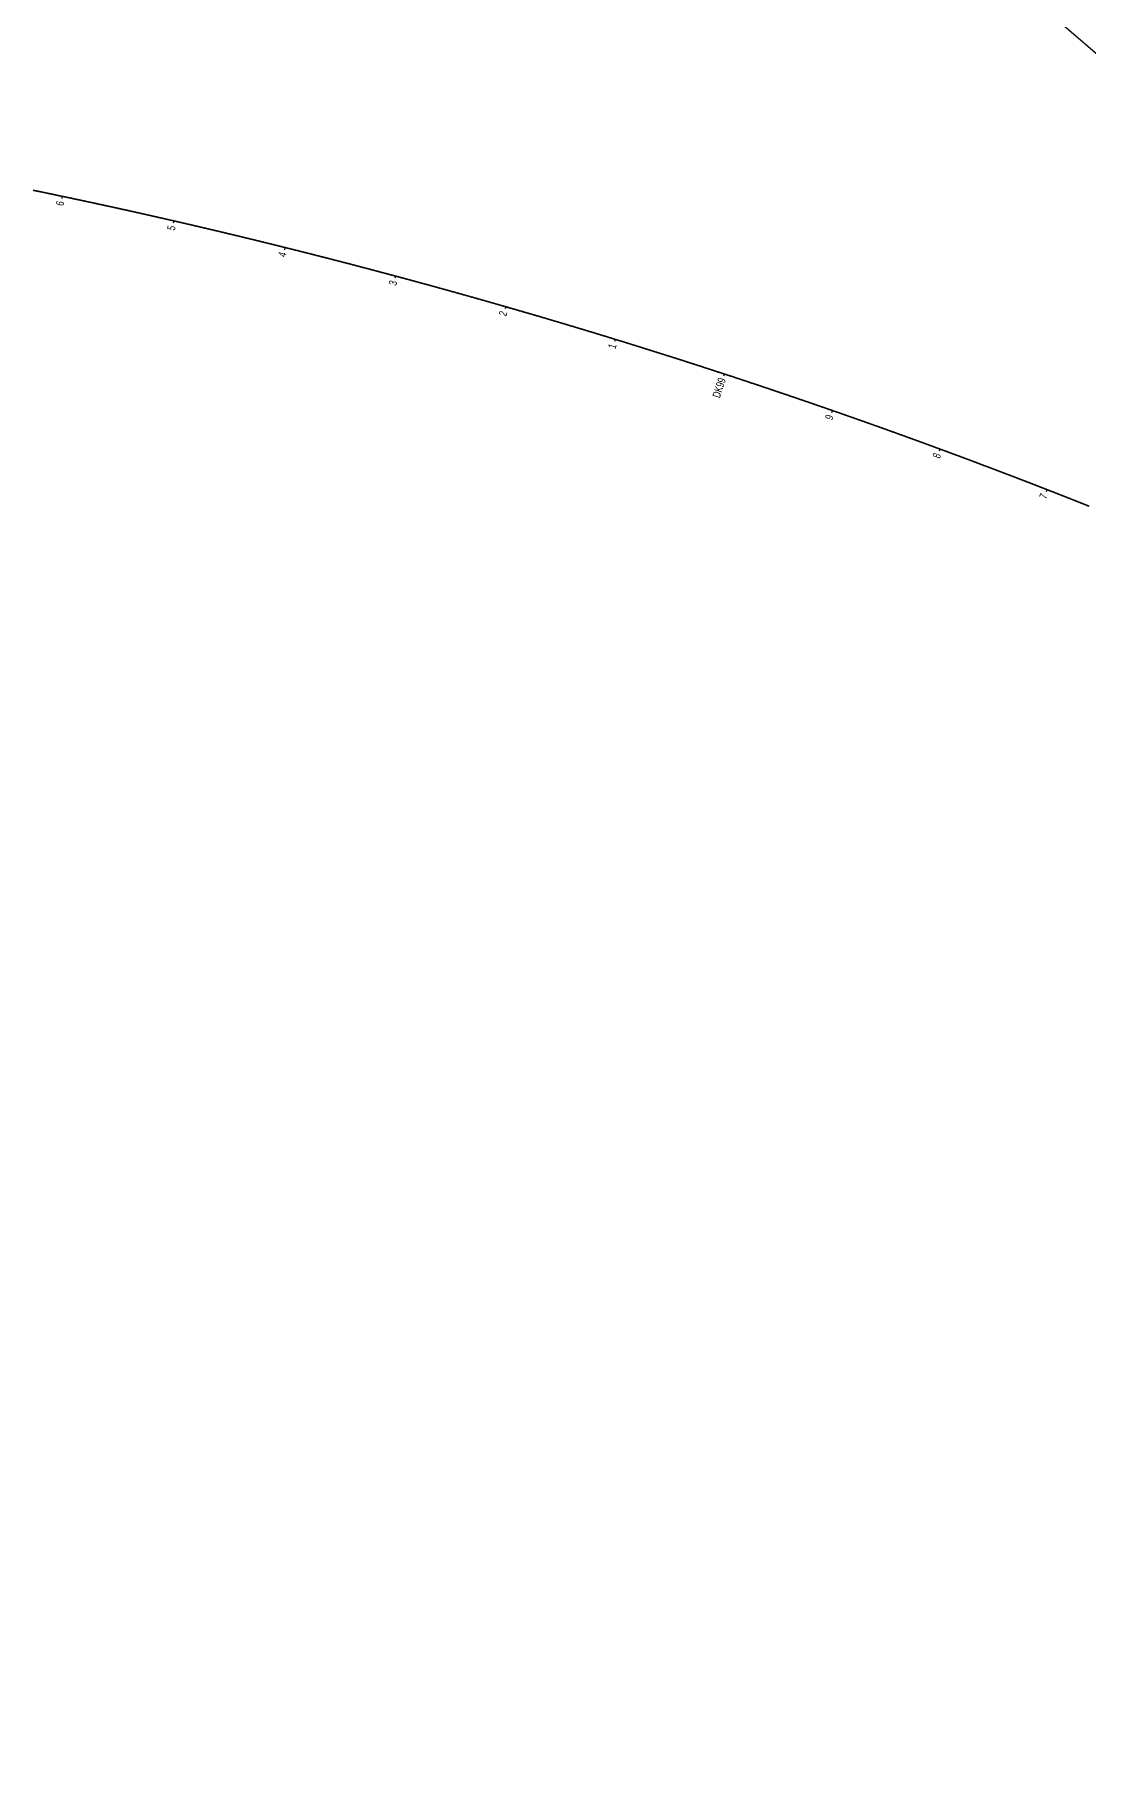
# Model space of a CAD drawing. Header units: millimetres. Extents: x 497834 to 621495, y 3353175 to 3430424.
# Drawn here: x 582975 to 583897, y 3397706 to 3399221 of the extents above; entities that cross this region are included whole.
import ezdxf

# ---------------------------------------------------------------- set-up
doc = ezdxf.new("R2010")
doc.units = ezdxf.units.MM
for name, color, linetype in [('dl2', 7, 'Continuous'), ('沪乍杭打线-0.0-200.8段-施工系转设计系成果-2000坐标系-左线_中线_交点', 7, 'Continuous'), ('沪乍杭打线-0.0-200.8段-施工系转设计系成果-2000坐标系-左线_里程', 7, 'Continuous')]:
    doc.layers.add(name, color=color, linetype=linetype)
doc.styles.add('PM_LC', font='slromans.shx', dxfattribs={"width": 0.75, "bigfont": 'hztxt.shx'})

msp = doc.modelspace()

# ---------------------------------------------------------------- linework, layer by layer
at = {"layer": 'dl2', "color": 3, "linetype": 'Continuous', "ltscale": 2, "const_width": 1.4, "flags": 128}
msp.add_lwpolyline([(583897.4, 3398809), (583896.5, 3398809.4), (583895.6, 3398809.7), (583894.6, 3398810.1), (583893.7, 3398810.5), (583893.5, 3398810.6), (583892.8, 3398810.8), (583891.9, 3398811.2), (583890.9, 3398811.6), (583890, 3398811.9), (583889.1, 3398812.3), (583888.8, 3398812.4), (583888.1, 3398812.7), (583887.2, 3398813), (583886.3, 3398813.4), (583885.3, 3398813.8), (583884.4, 3398814.1), (583884.2, 3398814.2), (583883.5, 3398814.5), (583882.6, 3398814.9), (583881.6, 3398815.2), (583880.7, 3398815.6), (583879.8, 3398816), (583879.5, 3398816.1), (583878.8, 3398816.3), (583877.9, 3398816.7), (583877, 3398817.1), (583876, 3398817.4), (583875.1, 3398817.8), (583874.9, 3398817.9), (583874.2, 3398818.2), (583873.2, 3398818.5), (583872.3, 3398818.9), (583871.4, 3398819.3), (583870.5, 3398819.6), (583870.2, 3398819.7), (583869.5, 3398820), (583868.6, 3398820.4), (583867.7, 3398820.7), (583866.7, 3398821.1), (583865.8, 3398821.5), (583865.6, 3398821.6), (583864.9, 3398821.8), (583863.9, 3398822.2), (583863, 3398822.5), (583862.1, 3398822.9), (583861.1, 3398823.3), (583860.9, 3398823.4), (583860.2, 3398823.6), (583859.3, 3398824), (583858.3, 3398824.4), (583857.4, 3398824.7), (583856.5, 3398825.1), (583856.2, 3398825.2), (583855.5, 3398825.4), (583854.6, 3398825.8), (583853.7, 3398826.2), (583852.8, 3398826.5), (583851.8, 3398826.9), (583851.6, 3398827), (583850.9, 3398827.3), (583850, 3398827.6), (583849, 3398828), (583848.1, 3398828.3), (583847.2, 3398828.7), (583846.9, 3398828.8), (583846.2, 3398829.1), (583845.3, 3398829.4), (583844.4, 3398829.8), (583843.4, 3398830.1), (583842.5, 3398830.5), (583842.2, 3398830.6), (583841.6, 3398830.9), (583840.6, 3398831.2), (583839.7, 3398831.6), (583838.8, 3398831.9), (583837.8, 3398832.3), (583837.6, 3398832.4), (583836.9, 3398832.6), (583836, 3398833), (583835, 3398833.4), (583834.1, 3398833.7), (583833.2, 3398834.1), (583832.9, 3398834.2), (583832.2, 3398834.4), (583831.3, 3398834.8), (583830.4, 3398835.2), (583829.4, 3398835.5), (583828.5, 3398835.9), (583828.2, 3398836), (583827.6, 3398836.2), (583826.6, 3398836.6), (583825.7, 3398836.9), (583824.7, 3398837.3), (583823.8, 3398837.6), (583823.6, 3398837.7), (583822.9, 3398838), (583821.9, 3398838.4), (583821, 3398838.7), (583820.1, 3398839.1), (583819.1, 3398839.4), (583818.9, 3398839.5), (583818.2, 3398839.8), (583817.3, 3398840.1), (583816.3, 3398840.5), (583815.4, 3398840.8), (583814.5, 3398841.2), (583814.2, 3398841.3), (583813.5, 3398841.6), (583812.6, 3398841.9), (583811.7, 3398842.3), (583810.7, 3398842.6), (583809.8, 3398843), (583809.5, 3398843.1), (583808.9, 3398843.3), (583807.9, 3398843.7), (583807, 3398844), (583806, 3398844.4), (583805.1, 3398844.7), (583804.9, 3398844.8), (583804.2, 3398845.1), (583803.2, 3398845.4), (583802.3, 3398845.8), (583801.4, 3398846.1), (583800.4, 3398846.5), (583800.2, 3398846.6), (583799.5, 3398846.8), (583798.6, 3398847.2), (583797.6, 3398847.6), (583796.7, 3398847.9), (583795.8, 3398848.3), (583795.5, 3398848.3), (583794.8, 3398848.6), (583793.9, 3398849), (583792.9, 3398849.3), (583792, 3398849.7), (583791.1, 3398850), (583790.8, 3398850.1), (583790.1, 3398850.4), (583789.2, 3398850.7), (583788.3, 3398851.1), (583787.3, 3398851.4), (583786.4, 3398851.8), (583786.1, 3398851.8), (583785.4, 3398852.1), (583784.5, 3398852.5), (583783.6, 3398852.8), (583782.6, 3398853.2), (583781.7, 3398853.5), (583781.5, 3398853.6), (583780.8, 3398853.8), (583779.8, 3398854.2), (583778.9, 3398854.5), (583777.9, 3398854.9), (583777, 3398855.2), (583776.8, 3398855.3), (583776.1, 3398855.6), (583775.1, 3398855.9), (583774.2, 3398856.3), (583773.3, 3398856.6), (583772.3, 3398857), (583772.1, 3398857.1), (583771.4, 3398857.3), (583770.4, 3398857.7), (583769.5, 3398858), (583768.6, 3398858.4), (583767.6, 3398858.7), (583767.4, 3398858.8), (583766.7, 3398859.1), (583765.8, 3398859.4), (583764.8, 3398859.7), (583763.9, 3398860.1), (583762.9, 3398860.4), (583762.7, 3398860.5), (583762, 3398860.8), (583761.1, 3398861.1), (583760.1, 3398861.5), (583759.2, 3398861.8), (583758.2, 3398862.2), (583758, 3398862.2), (583757.3, 3398862.5), (583756.4, 3398862.8), (583755.4, 3398863.2), (583754.5, 3398863.5), (583753.5, 3398863.9), (583753.3, 3398864), (583752.6, 3398864.2), (583751.7, 3398864.6), (583750.7, 3398864.9), (583749.8, 3398865.2), (583748.9, 3398865.6), (583748.6, 3398865.7), (583747.9, 3398865.9), (583747, 3398866.3), (583746, 3398866.6), (583745.1, 3398867), (583744.2, 3398867.3), (583743.9, 3398867.4), (583743.2, 3398867.6), (583742.3, 3398868), (583741.3, 3398868.3), (583740.4, 3398868.7), (583739.5, 3398869), (583739.2, 3398869.1), (583738.5, 3398869.3), (583737.6, 3398869.7), (583736.6, 3398870), (583735.7, 3398870.4), (583734.8, 3398870.7), (583734.5, 3398870.8), (583733.8, 3398871), (583732.9, 3398871.4), (583731.9, 3398871.7), (583731, 3398872.1), (583730, 3398872.4), (583729.8, 3398872.5), (583729.1, 3398872.7), (583728.2, 3398873.1), (583727.2, 3398873.4), (583726.3, 3398873.8), (583725.3, 3398874.1), (583725.1, 3398874.2), (583724.4, 3398874.4), (583723.5, 3398874.8), (583722.5, 3398875.1), (583721.6, 3398875.4), (583720.6, 3398875.8), (583720.4, 3398875.9), (583719.7, 3398876.1), (583718.8, 3398876.5), (583717.8, 3398876.8), (583716.9, 3398877.1), (583715.9, 3398877.5), (583715.7, 3398877.6), (583715, 3398877.8), (583714, 3398878.1), (583713.1, 3398878.5), (583712.2, 3398878.8), (583711.2, 3398879.2), (583711, 3398879.2), (583710.3, 3398879.5), (583709.3, 3398879.8), (583708.4, 3398880.2), (583707.5, 3398880.5), (583706.5, 3398880.8), (583706.3, 3398880.9), (583705.6, 3398881.2), (583704.6, 3398881.5), (583703.7, 3398881.8), (583702.7, 3398882.2), (583701.8, 3398882.5), (583701.6, 3398882.6), (583700.9, 3398882.8), (583699.9, 3398883.2), (583699, 3398883.5), (583698, 3398883.8), (583697.1, 3398884.2), (583696.8, 3398884.3), (583696.1, 3398884.5), (583695.2, 3398884.8), (583694.3, 3398885.2), (583693.3, 3398885.5), (583692.4, 3398885.8), (583692.1, 3398885.9), (583691.4, 3398886.2), (583690.5, 3398886.5), (583689.5, 3398886.8), (583688.6, 3398887.2), (583687.7, 3398887.5), (583687.4, 3398887.6), (583686.7, 3398887.8), (583685.8, 3398888.1), (583684.8, 3398888.5), (583683.9, 3398888.8), (583682.9, 3398889.1), (583682.7, 3398889.2), (583682, 3398889.5), (583681, 3398889.8), (583680.1, 3398890.1), (583679.2, 3398890.5), (583678.2, 3398890.8), (583678, 3398890.9), (583677.3, 3398891.1), (583676.3, 3398891.4), (583675.4, 3398891.8), (583674.4, 3398892.1), (583673.5, 3398892.4), (583673.2, 3398892.5), (583672.5, 3398892.8), (583671.6, 3398893.1), (583670.7, 3398893.4), (583669.7, 3398893.7), (583668.8, 3398894.1), (583668.5, 3398894.2), (583667.8, 3398894.4), (583666.9, 3398894.7), (583665.9, 3398895.1), (583665, 3398895.4), (583664, 3398895.7), (583663.8, 3398895.8), (583663.1, 3398896), (583662.2, 3398896.4), (583661.2, 3398896.7), (583660.3, 3398897), (583659.3, 3398897.3), (583659.1, 3398897.4), (583658.4, 3398897.7), (583657.4, 3398898), (583656.5, 3398898.3), (583655.5, 3398898.7), (583654.6, 3398899), (583654.3, 3398899.1), (583653.6, 3398899.3), (583652.7, 3398899.6), (583651.8, 3398900), (583650.8, 3398900.3), (583649.9, 3398900.6), (583649.6, 3398900.7), (583648.9, 3398900.9), (583648, 3398901.2), (583647, 3398901.6), (583646.1, 3398901.9), (583645.1, 3398902.2), (583644.9, 3398902.3), (583644.2, 3398902.5), (583643.2, 3398902.9), (583642.3, 3398903.2), (583641.3, 3398903.5), (583640.4, 3398903.8), (583640.2, 3398903.9), (583639.5, 3398904.2), (583638.5, 3398904.5), (583637.6, 3398904.8), (583636.6, 3398905.1), (583635.7, 3398905.4), (583635.4, 3398905.5), (583634.7, 3398905.8), (583633.8, 3398906.1), (583632.8, 3398906.4), (583631.9, 3398906.7), (583630.9, 3398907.1), (583630.7, 3398907.1), (583630, 3398907.4), (583629, 3398907.7), (583628.1, 3398908), (583627.1, 3398908.3), (583626.2, 3398908.7), (583625.9, 3398908.7), (583625.2, 3398909), (583624.3, 3398909.3), (583623.4, 3398909.6), (583622.4, 3398909.9), (583621.5, 3398910.3), (583621.2, 3398910.3), (583620.5, 3398910.6), (583619.6, 3398910.9), (583618.6, 3398911.2), (583617.7, 3398911.5), (583616.7, 3398911.9), (583616.5, 3398911.9), (583615.8, 3398912.2), (583614.8, 3398912.5), (583613.9, 3398912.8), (583612.9, 3398913.1), (583612, 3398913.4), (583611.7, 3398913.5), (583611, 3398913.8), (583610.1, 3398914.1), (583609.1, 3398914.4), (583608.2, 3398914.7), (583607.2, 3398915), (583607, 3398915.1), (583606.3, 3398915.3), (583605.3, 3398915.7), (583604.4, 3398916), (583603.4, 3398916.3), (583602.5, 3398916.6), (583602.2, 3398916.7), (583601.5, 3398916.9), (583600.6, 3398917.2), (583599.6, 3398917.6), (583598.7, 3398917.9), (583597.7, 3398918.2), (583597.5, 3398918.3), (583596.8, 3398918.5), (583595.9, 3398918.8), (583594.9, 3398919.1), (583594, 3398919.4), (583593, 3398919.8), (583592.8, 3398919.8), (583592.1, 3398920.1), (583591.1, 3398920.4), (583590.2, 3398920.7), (583589.2, 3398921), (583588.3, 3398921.3), (583588, 3398921.4), (583587.3, 3398921.6), (583586.4, 3398922), (583585.4, 3398922.3), (583584.5, 3398922.6), (583583.5, 3398922.9), (583583.3, 3398923), (583582.6, 3398923.2), (583581.6, 3398923.5), (583580.7, 3398923.8), (583579.7, 3398924.1), (583578.8, 3398924.4), (583578.5, 3398924.5), (583577.8, 3398924.8), (583576.9, 3398925.1), (583575.9, 3398925.4), (583575, 3398925.7), (583574, 3398926), (583573.8, 3398926.1), (583573.1, 3398926.3), (583572.1, 3398926.6), (583571.2, 3398926.9), (583570.2, 3398927.2), (583569.3, 3398927.6), (583569, 3398927.6), (583568.3, 3398927.9), (583567.3, 3398928.2), (583566.4, 3398928.5), (583565.4, 3398928.8), (583564.5, 3398929.1), (583564.2, 3398929.2), (583563.5, 3398929.4), (583562.6, 3398929.7), (583561.6, 3398930), (583560.7, 3398930.3), (583559.7, 3398930.6), (583559.5, 3398930.7), (583558.8, 3398931), (583557.8, 3398931.3), (583556.9, 3398931.6), (583555.9, 3398931.9), (583555, 3398932.2), (583554.7, 3398932.3), (583554, 3398932.5), (583553.1, 3398932.8), (583552.1, 3398933.1), (583551.2, 3398933.4), (583550.2, 3398933.7), (583550, 3398933.8), (583549.3, 3398934), (583548.3, 3398934.3), (583547.4, 3398934.6), (583546.4, 3398934.9), (583545.5, 3398935.2), (583545.2, 3398935.3), (583544.5, 3398935.6), (583543.6, 3398935.9), (583542.6, 3398936.2), (583541.7, 3398936.5), (583540.7, 3398936.8), (583540.5, 3398936.9), (583539.7, 3398937.1), (583538.8, 3398937.4), (583537.8, 3398937.7), (583536.9, 3398938), (583535.9, 3398938.3), (583535.7, 3398938.4), (583535, 3398938.6), (583534, 3398938.9), (583533.1, 3398939.2), (583532.1, 3398939.5), (583531.2, 3398939.8), (583530.9, 3398939.9), (583530.2, 3398940.1), (583529.3, 3398940.4), (583528.3, 3398940.7), (583527.4, 3398941), (583526.4, 3398941.3), (583526.2, 3398941.4), (583525.5, 3398941.6), (583524.5, 3398941.9), (583523.5, 3398942.2), (583522.6, 3398942.5), (583521.6, 3398942.8), (583521.4, 3398942.9), (583520.7, 3398943.1), (583519.7, 3398943.4), (583518.8, 3398943.7), (583517.8, 3398944), (583516.9, 3398944.3), (583516.6, 3398944.4), (583515.9, 3398944.6), (583515, 3398944.9), (583514, 3398945.2), (583513.1, 3398945.5), (583512.1, 3398945.8), (583511.9, 3398945.9), (583511.1, 3398946.1), (583510.2, 3398946.4), (583509.2, 3398946.7), (583508.3, 3398947), (583507.3, 3398947.3), (583507.1, 3398947.4), (583506.4, 3398947.6), (583505.4, 3398947.9), (583504.5, 3398948.2), (583503.5, 3398948.5), (583502.6, 3398948.8), (583502.3, 3398948.9), (583501.6, 3398949.1), (583500.6, 3398949.4), (583499.7, 3398949.7), (583498.7, 3398950), (583497.8, 3398950.3), (583497.5, 3398950.4), (583496.8, 3398950.6), (583495.9, 3398950.9), (583494.9, 3398951.2), (583494, 3398951.5), (583493, 3398951.8), (583492.8, 3398951.9), (583492.1, 3398952.1), (583491.1, 3398952.4), (583490.1, 3398952.7), (583489.2, 3398953), (583488.2, 3398953.3), (583488, 3398953.3), (583487.3, 3398953.6), (583486.3, 3398953.8), (583485.4, 3398954.1), (583484.4, 3398954.4), (583483.5, 3398954.7), (583483.2, 3398954.8), (583482.5, 3398955), (583481.5, 3398955.3), (583480.6, 3398955.6), (583479.6, 3398955.9), (583478.7, 3398956.2), (583478.4, 3398956.3), (583477.7, 3398956.5), (583476.8, 3398956.8), (583475.8, 3398957.1), (583474.8, 3398957.4), (583473.9, 3398957.7), (583473.6, 3398957.7), (583472.9, 3398958), (583472, 3398958.3), (583471, 3398958.5), (583470.1, 3398958.8), (583469.1, 3398959.1), (583468.9, 3398959.2), (583468.2, 3398959.4), (583467.2, 3398959.7), (583466.2, 3398960), (583465.3, 3398960.3), (583464.3, 3398960.6), (583464.1, 3398960.7), (583463.4, 3398960.9), (583462.4, 3398961.2), (583461.5, 3398961.5), (583460.5, 3398961.7), (583459.5, 3398962), (583459.3, 3398962.1), (583458.6, 3398962.3), (583457.6, 3398962.6), (583456.7, 3398962.9), (583455.7, 3398963.2), (583454.8, 3398963.5), (583454.5, 3398963.6), (583453.8, 3398963.8), (583452.8, 3398964.1), (583451.9, 3398964.3), (583450.9, 3398964.6), (583450, 3398964.9), (583449.7, 3398965), (583449, 3398965.2), (583448.1, 3398965.5), (583447.1, 3398965.8), (583446.1, 3398966.1), (583445.2, 3398966.4), (583444.9, 3398966.4), (583444.2, 3398966.6), (583443.3, 3398966.9), (583442.3, 3398967.2), (583441.3, 3398967.5), (583440.4, 3398967.8), (583440.1, 3398967.9), (583439.4, 3398968.1), (583438.5, 3398968.4), (583437.5, 3398968.7), (583436.6, 3398968.9), (583435.6, 3398969.2), (583435.3, 3398969.3), (583434.6, 3398969.5), (583433.7, 3398969.8), (583432.7, 3398970.1), (583431.8, 3398970.4), (583430.8, 3398970.6), (583430.6, 3398970.7), (583429.8, 3398970.9), (583428.9, 3398971.2), (583427.9, 3398971.5), (583427, 3398971.8), (583426, 3398972.1), (583425.8, 3398972.1), (583425.1, 3398972.4), (583424.1, 3398972.6), (583423.1, 3398972.9), (583422.2, 3398973.2), (583421.2, 3398973.5), (583421, 3398973.6), (583420.3, 3398973.8), (583419.3, 3398974.1), (583418.3, 3398974.3), (583417.4, 3398974.6), (583416.4, 3398974.9), (583416.2, 3398975), (583415.5, 3398975.2), (583414.5, 3398975.5), (583413.5, 3398975.7), (583412.6, 3398976), (583411.6, 3398976.3), (583411.4, 3398976.4), (583410.7, 3398976.6), (583409.7, 3398976.9), (583408.7, 3398977.1), (583407.8, 3398977.4), (583406.8, 3398977.7), (583406.6, 3398977.8), (583405.9, 3398978), (583404.9, 3398978.3), (583403.9, 3398978.5), (583403, 3398978.8), (583402, 3398979.1), (583401.8, 3398979.2), (583401.1, 3398979.4), (583400.1, 3398979.7), (583399.1, 3398979.9), (583398.2, 3398980.2), (583397.2, 3398980.5), (583397, 3398980.6), (583396.3, 3398980.8), (583395.3, 3398981.1), (583394.3, 3398981.3), (583393.4, 3398981.6), (583392.4, 3398981.9), (583392.2, 3398982), (583391.5, 3398982.2), (583390.5, 3398982.4), (583389.5, 3398982.7), (583388.6, 3398983), (583387.6, 3398983.3), (583387.4, 3398983.4), (583386.7, 3398983.6), (583385.7, 3398983.8), (583384.7, 3398984.1), (583383.8, 3398984.4), (583382.8, 3398984.7), (583382.6, 3398984.7), (583381.8, 3398984.9), (583380.9, 3398985.2), (583379.9, 3398985.5), (583379, 3398985.8), (583378, 3398986), (583377.8, 3398986.1), (583377, 3398986.3), (583376.1, 3398986.6), (583375.1, 3398986.9), (583374.2, 3398987.1), (583373.2, 3398987.4), (583372.9, 3398987.5), (583372.2, 3398987.7), (583371.3, 3398988), (583370.3, 3398988.2), (583369.3, 3398988.5), (583368.4, 3398988.8), (583368.1, 3398988.9), (583367.4, 3398989.1), (583366.5, 3398989.3), (583365.5, 3398989.6), (583364.5, 3398989.9), (583363.6, 3398990.1), (583363.3, 3398990.2), (583362.6, 3398990.4), (583361.7, 3398990.7), (583360.7, 3398991), (583359.7, 3398991.2), (583358.8, 3398991.5), (583358.5, 3398991.6), (583357.8, 3398991.8), (583356.8, 3398992), (583355.9, 3398992.3), (583354.9, 3398992.6), (583354, 3398992.9), (583353.7, 3398992.9), (583353, 3398993.1), (583352, 3398993.4), (583351.1, 3398993.7), (583350.1, 3398993.9), (583349.1, 3398994.2), (583348.9, 3398994.3), (583348.2, 3398994.5), (583347.2, 3398994.7), (583346.2, 3398995), (583345.3, 3398995.3), (583344.3, 3398995.6), (583344.1, 3398995.6), (583343.4, 3398995.8), (583342.4, 3398996.1), (583341.4, 3398996.4), (583340.5, 3398996.6), (583339.5, 3398996.9), (583339.3, 3398997), (583338.5, 3398997.2), (583337.6, 3398997.4), (583336.6, 3398997.7), (583335.7, 3398998), (583334.7, 3398998.2), (583334.4, 3398998.3), (583333.7, 3398998.5), (583332.8, 3398998.8), (583331.8, 3398999), (583330.8, 3398999.3), (583329.9, 3398999.6), (583329.6, 3398999.6), (583328.9, 3398999.8), (583327.9, 3399000.1), (583327, 3399000.4), (583326, 3399000.6), (583325, 3399000.9), (583324.8, 3399001), (583324.1, 3399001.2), (583323.1, 3399001.4), (583322.2, 3399001.7), (583321.2, 3399002), (583320.2, 3399002.2), (583320, 3399002.3), (583319.3, 3399002.5), (583318.3, 3399002.8), (583317.3, 3399003), (583316.4, 3399003.3), (583315.4, 3399003.5), (583315.2, 3399003.6), (583314.4, 3399003.8), (583313.5, 3399004.1), (583312.5, 3399004.3), (583311.5, 3399004.6), (583310.6, 3399004.9), (583310.3, 3399004.9), (583309.6, 3399005.1), (583308.7, 3399005.4), (583307.7, 3399005.6), (583306.7, 3399005.9), (583305.8, 3399006.2), (583305.5, 3399006.2), (583304.8, 3399006.4), (583303.8, 3399006.7), (583302.9, 3399007), (583301.9, 3399007.2), (583300.9, 3399007.5), (583300.7, 3399007.5), (583300, 3399007.7), (583299, 3399008), (583298, 3399008.3), (583297.1, 3399008.5), (583296.1, 3399008.8), (583295.9, 3399008.8), (583295.1, 3399009), (583294.2, 3399009.3), (583293.2, 3399009.6), (583292.2, 3399009.8), (583291.3, 3399010.1), (583291, 3399010.1), (583290.3, 3399010.3), (583289.3, 3399010.6), (583288.4, 3399010.9), (583287.4, 3399011.1), (583286.4, 3399011.4), (583286.2, 3399011.4), (583285.5, 3399011.6), (583284.5, 3399011.9), (583283.5, 3399012.1), (583282.6, 3399012.4), (583281.6, 3399012.7), (583281.4, 3399012.7), (583280.6, 3399012.9), (583279.7, 3399013.2), (583278.7, 3399013.4), (583277.7, 3399013.7), (583276.8, 3399013.9), (583276.5, 3399014), (583275.8, 3399014.2), (583274.8, 3399014.5), (583273.9, 3399014.7), (583272.9, 3399015), (583271.9, 3399015.2), (583271.7, 3399015.3), (583271, 3399015.5), (583270, 3399015.7), (583269, 3399016), (583268.1, 3399016.3), (583267.1, 3399016.5), (583266.9, 3399016.6), (583266.1, 3399016.8), (583265.2, 3399017), (583264.2, 3399017.3), (583263.2, 3399017.5), (583262.3, 3399017.8), (583262, 3399017.8), (583261.3, 3399018), (583260.3, 3399018.3), (583259.4, 3399018.5), (583258.4, 3399018.8), (583257.4, 3399019), (583257.2, 3399019.1), (583256.5, 3399019.3), (583255.5, 3399019.6), (583254.5, 3399019.8), (583253.6, 3399020.1), (583252.6, 3399020.3), (583252.4, 3399020.4), (583251.6, 3399020.6), (583250.7, 3399020.8), (583249.7, 3399021.1), (583248.7, 3399021.3), (583247.8, 3399021.6), (583247.5, 3399021.6), (583246.8, 3399021.8), (583245.8, 3399022.1), (583244.9, 3399022.3), (583243.9, 3399022.6), (583242.9, 3399022.8), (583242.7, 3399022.9), (583242, 3399023.1), (583241, 3399023.3), (583240, 3399023.6), (583239.1, 3399023.8), (583238.1, 3399024.1), (583237.8, 3399024.1), (583237.1, 3399024.3), (583236.1, 3399024.6), (583235.2, 3399024.8), (583234.2, 3399025.1), (583233.2, 3399025.3), (583233, 3399025.4), (583232.3, 3399025.6), (583231.3, 3399025.8), (583230.3, 3399026.1), (583229.4, 3399026.3), (583228.4, 3399026.6), (583228.1, 3399026.6), (583227.4, 3399026.8), (583226.5, 3399027.1), (583225.5, 3399027.3), (583224.5, 3399027.5), (583223.6, 3399027.8), (583223.3, 3399027.9), (583222.6, 3399028), (583221.6, 3399028.3), (583220.6, 3399028.5), (583219.7, 3399028.8), (583218.7, 3399029), (583218.5, 3399029.1), (583217.7, 3399029.3), (583216.8, 3399029.5), (583215.8, 3399029.8), (583214.8, 3399030), (583213.9, 3399030.3), (583213.6, 3399030.3), (583212.9, 3399030.5), (583211.9, 3399030.7), (583211, 3399031), (583210, 3399031.2), (583209, 3399031.5), (583208.8, 3399031.5), (583208, 3399031.7), (583207.1, 3399032), (583206.1, 3399032.2), (583205.1, 3399032.5), (583204.2, 3399032.7), (583203.9, 3399032.8), (583203.2, 3399032.9), (583202.2, 3399033.2), (583201.3, 3399033.4), (583200.3, 3399033.7), (583199.3, 3399033.9), (583199.1, 3399034), (583198.3, 3399034.2), (583197.4, 3399034.4), (583196.4, 3399034.6), (583195.4, 3399034.9), (583194.5, 3399035.1), (583194.2, 3399035.2), (583193.5, 3399035.4), (583192.5, 3399035.6), (583191.6, 3399035.8), (583190.6, 3399036.1), (583189.6, 3399036.3), (583189.4, 3399036.4), (583188.6, 3399036.6), (583187.7, 3399036.8), (583186.7, 3399037.1), (583185.7, 3399037.3), (583184.8, 3399037.5), (583184.5, 3399037.6), (583183.8, 3399037.8), (583182.8, 3399038), (583181.8, 3399038.2), (583180.9, 3399038.5), (583179.9, 3399038.7), (583179.6, 3399038.8), (583178.9, 3399039), (583178, 3399039.2), (583177, 3399039.4), (583176, 3399039.7), (583175, 3399039.9), (583174.8, 3399040), (583174.1, 3399040.2), (583173.1, 3399040.4), (583172.1, 3399040.6), (583171.2, 3399040.9), (583170.2, 3399041.1), (583169.9, 3399041.2), (583169.2, 3399041.3), (583168.2, 3399041.6), (583167.3, 3399041.8), (583166.3, 3399042.1), (583165.3, 3399042.3), (583165.1, 3399042.4), (583164.4, 3399042.5), (583163.4, 3399042.8), (583162.4, 3399043), (583161.4, 3399043.2), (583160.5, 3399043.5), (583160.2, 3399043.5), (583159.5, 3399043.7), (583158.5, 3399043.9), (583157.6, 3399044.2), (583156.6, 3399044.4), (583155.6, 3399044.6), (583155.4, 3399044.7), (583154.6, 3399044.9), (583153.7, 3399045.1), (583152.7, 3399045.4), (583151.7, 3399045.6), (583150.8, 3399045.8), (583150.5, 3399045.9), (583149.8, 3399046.1), (583148.8, 3399046.3), (583147.8, 3399046.5), (583146.9, 3399046.8), (583145.9, 3399047), (583145.6, 3399047), (583144.9, 3399047.2), (583143.9, 3399047.4), (583143, 3399047.7), (583142, 3399047.9), (583141, 3399048.1), (583140.8, 3399048.2), (583140.1, 3399048.4), (583139.1, 3399048.6), (583138.1, 3399048.8), (583137.1, 3399049.1), (583136.2, 3399049.3), (583135.9, 3399049.4), (583135.2, 3399049.5), (583134.2, 3399049.8), (583133.2, 3399050), (583132.3, 3399050.2), (583131.3, 3399050.5), (583131, 3399050.5), (583130.3, 3399050.7), (583129.4, 3399050.9), (583128.4, 3399051.1), (583127.4, 3399051.4), (583126.4, 3399051.6), (583126.2, 3399051.7), (583125.5, 3399051.8), (583124.5, 3399052.1), (583123.5, 3399052.3), (583122.5, 3399052.5), (583121.6, 3399052.7), (583121.3, 3399052.8), (583120.6, 3399053), (583119.6, 3399053.2), (583118.6, 3399053.4), (583117.7, 3399053.7), (583116.7, 3399053.9), (583116.4, 3399053.9), (583115.7, 3399054.1), (583114.7, 3399054.3), (583113.8, 3399054.6), (583112.8, 3399054.8), (583111.8, 3399055), (583111.6, 3399055.1), (583110.9, 3399055.3), (583109.9, 3399055.5), (583108.9, 3399055.7), (583107.9, 3399055.9), (583107, 3399056.2), (583106.7, 3399056.2), (583106, 3399056.4), (583105, 3399056.6), (583104, 3399056.8), (583103.1, 3399057.1), (583102.1, 3399057.3), (583101.8, 3399057.3), (583101.1, 3399057.5), (583100.1, 3399057.7), (583099.2, 3399058), (583098.2, 3399058.2), (583097.2, 3399058.4), (583097, 3399058.5), (583096.2, 3399058.6), (583095.3, 3399058.9), (583094.3, 3399059.1), (583093.3, 3399059.3), (583092.3, 3399059.5), (583092.1, 3399059.6), (583091.4, 3399059.7), (583090.4, 3399060), (583089.4, 3399060.2), (583088.4, 3399060.4), (583087.5, 3399060.6), (583087.2, 3399060.7), (583086.5, 3399060.9), (583085.5, 3399061.1), (583084.5, 3399061.3), (583083.6, 3399061.5), (583082.6, 3399061.7), (583082.3, 3399061.8), (583081.6, 3399062), (583080.6, 3399062.2), (583079.7, 3399062.4), (583078.7, 3399062.6), (583077.7, 3399062.8), (583077.5, 3399062.9), (583076.7, 3399063.1), (583075.8, 3399063.3), (583074.8, 3399063.5), (583073.8, 3399063.7), (583072.8, 3399063.9), (583072.6, 3399064), (583071.9, 3399064.2), (583070.9, 3399064.4), (583069.9, 3399064.6), (583068.9, 3399064.8), (583068, 3399065), (583067.7, 3399065.1), (583067, 3399065.3), (583066, 3399065.5), (583065, 3399065.7), (583064.1, 3399065.9), (583063.1, 3399066.1), (583062.8, 3399066.2), (583062.1, 3399066.4), (583061.1, 3399066.6), (583060.1, 3399066.8), (583059.2, 3399067), (583058.2, 3399067.2), (583057.9, 3399067.3), (583057.2, 3399067.4), (583056.2, 3399067.7), (583055.3, 3399067.9), (583054.3, 3399068.1), (583053.3, 3399068.3), (583053.1, 3399068.4), (583052.3, 3399068.5), (583051.4, 3399068.7), (583050.4, 3399068.9), (583049.4, 3399069.2), (583048.4, 3399069.4), (583048.2, 3399069.4), (583047.5, 3399069.6), (583046.5, 3399069.8), (583045.5, 3399070), (583044.5, 3399070.2), (583043.5, 3399070.5), (583043.3, 3399070.5), (583042.6, 3399070.7), (583041.6, 3399070.9), (583040.6, 3399071.1), (583039.6, 3399071.3), (583038.7, 3399071.5), (583038.4, 3399071.6), (583037.7, 3399071.7), (583036.7, 3399071.9), (583035.7, 3399072.2), (583034.8, 3399072.4), (583033.8, 3399072.6), (583033.5, 3399072.6), (583032.8, 3399072.8), (583031.8, 3399073), (583030.8, 3399073.2), (583029.9, 3399073.4), (583028.9, 3399073.6), (583028.6, 3399073.7), (583027.9, 3399073.9), (583026.9, 3399074.1), (583026, 3399074.3), (583025, 3399074.5), (583024, 3399074.7), (583023.7, 3399074.8), (583023, 3399074.9), (583022, 3399075.1), (583021.1, 3399075.3), (583020.1, 3399075.5), (583019.1, 3399075.8), (583018.9, 3399075.8), (583018.1, 3399076), (583017.2, 3399076.2), (583016.2, 3399076.4), (583015.2, 3399076.6), (583014.2, 3399076.8), (583014, 3399076.9), (583013.2, 3399077), (583012.3, 3399077.2), (583011.3, 3399077.4), (583010.3, 3399077.6), (583009.3, 3399077.8), (583009.1, 3399077.9), (583008.4, 3399078), (583007.4, 3399078.3), (583006.4, 3399078.5), (583005.4, 3399078.7), (583004.4, 3399078.9), (583004.2, 3399078.9), (583003.5, 3399079.1), (583002.5, 3399079.3), (583001.5, 3399079.5), (583000.5, 3399079.7), (582999.6, 3399079.9), (582999.3, 3399080), (582998.6, 3399080.1), (582997.6, 3399080.3), (582996.6, 3399080.5), (582995.6, 3399080.7), (582994.7, 3399080.9), (582994.4, 3399081), (582993.7, 3399081.1), (582992.7, 3399081.3), (582991.7, 3399081.6), (582990.7, 3399081.8), (582989.8, 3399082), (582989.5, 3399082), (582988.8, 3399082.2), (582987.8, 3399082.4), (582986.8, 3399082.6), (582985.9, 3399082.8), (582984.9, 3399083), (582984.6, 3399083), (582983.9, 3399083.2), (582982.9, 3399083.4), (582981.9, 3399083.6), (582981, 3399083.8), (582980, 3399084), (582979.7, 3399084.1), (582979, 3399084.2), (582978, 3399084.4), (582977, 3399084.6), (582976.1, 3399084.8), (582975.1, 3399085), (582974.8, 3399085.1), (582974.1, 3399085.2), (582973.1, 3399085.4)], dxfattribs=at)
at = {"layer": '沪乍杭打线-0.0-200.8段-施工系转设计系成果-2000坐标系-左线_中线_交点', "color": 6, "linetype": 'Continuous', "ltscale": 2}
msp.add_line((585642.7, 3397706), (582639.7, 3400293.8), dxfattribs=at)
at = {"layer": '沪乍杭打线-0.0-200.8段-施工系转设计系成果-2000坐标系-左线_里程', "color": 5, "linetype": 'Continuous', "ltscale": 2}
for p, q in [((582998.7, 3399080.1), (582998.3, 3399078.1)), ((583096.4, 3399058.6), (583095.9, 3399056.6)), ((583193.6, 3399035.3), (583193.2, 3399033.4)), ((583290.5, 3399010.3), (583289.9, 3399008.4)), ((583386.8, 3398983.5), (583386.2, 3398981.6)), ((583482.6, 3398955), (583482.1, 3398953.1)), ((583577.9, 3398924.7), (583577.3, 3398922.8)), ((583672.7, 3398892.7), (583672, 3398890.8)), ((583766.8, 3398859), (583766.1, 3398857.1)), ((583860.3, 3398823.6), (583859.6, 3398821.7))]:
    msp.add_line(p, q, dxfattribs=at)

# ---------------------------------------------------------------- texts
at = {"layer": '沪乍杭打线-0.0-200.8段-施工系转设计系成果-2000坐标系-左线_里程', "color": 2, "style": 'PM_LC', "width": 0.75}
for s, rotation, p in [('6', 78.1096, (582999.7, 3399071.3)), ('5', 77.0679, (583097.2, 3399049.8)), ('4', 76.0261, (583194.3, 3399026.5)), ('3', 74.9844, (583291, 3399001.5)), ('2', 73.9426, (583387.2, 3398974.7)), ('1', 72.9009, (583482.8, 3398946.1)), ('DK99', 71.8591, (583574.1, 3398903.2)), ('9', 70.8174, (583672.6, 3398883.9)), ('8', 69.7757, (583766.6, 3398850.2)), ('7', 68.7339, (583859.9, 3398814.7))]:
    msp.add_text(s, height=7, rotation=rotation, dxfattribs=at).set_placement(p)

doc.saveas('drawing.dxf')
